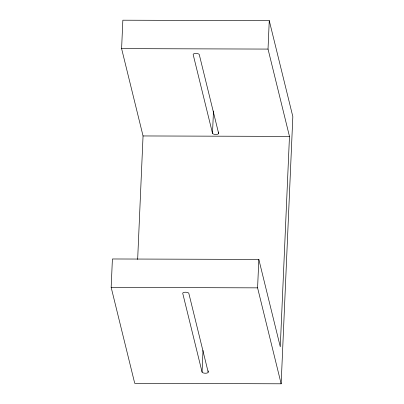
<?xml version="1.0" encoding="UTF-8"?>
<svg xmlns="http://www.w3.org/2000/svg" width="404" height="404" viewBox="0 0 404 404"><rect width="100%" height="100%" fill="white"/><g stroke="black" fill="none" stroke-linecap="round" stroke-linejoin="round"><path stroke-width="0.61" d="M269.266 20.654L292.834 116.599L281.154 383.8L134.734 383.346L111.166 287.401L112.408 258.974L258.833 259.429L280.28 346.758L289.476 136.406L268.024 49.081L269.266 20.654L122.846 20.2L121.604 48.626L143.051 135.951L137.658 259.393M208.227 370.857L208.171 372.094A3.065 1.141 2.5 0 1 205.404 373.23A3.065 1.141 2.5 0 1 202.071 372.074L203.015 350.445M218.665 132.083L218.609 133.315A3.065 1.141 2.5 0 1 215.842 134.456A3.065 1.141 2.5 0 1 212.509 133.3L213.479 111.055M281.154 383.8L257.59 287.855L258.833 259.429M121.604 48.626L268.024 49.081M143.051 135.951L289.476 136.406M111.166 287.401L257.59 287.855M218.609 133.315L199.278 54.606A3.065 1.141 2.5 0 0 195.945 53.449A3.065 1.141 2.5 0 0 193.173 54.59L212.509 133.3M208.171 372.094L188.84 293.38A3.065 1.141 2.5 0 0 185.507 292.223A3.065 1.141 2.5 0 0 182.739 293.365L202.071 372.074"/></g></svg>
